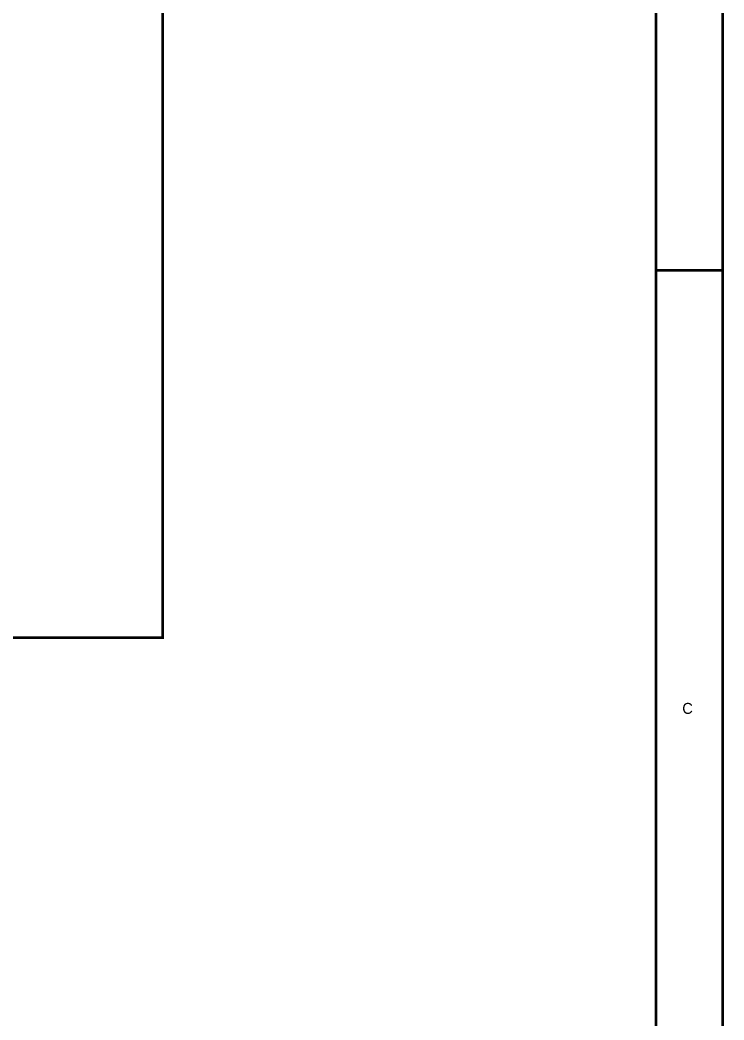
# Model space of a CAD drawing. Header units: millimetres. Extents: x 0 to 567, y 0 to 399.
# Drawn here: x 486.2 to 566.5, y 113.9 to 227.9 of the extents above; entities that cross this region are included whole.
import ezdxf

# ---------------------------------------------------------------- set-up
doc = ezdxf.new("R2010")
doc.units = ezdxf.units.MM
doc.layers.add('Sheet', color=255, linetype='Continuous')

msp = doc.modelspace()

# ---------------------------------------------------------------- linework, layer by layer
at = {"layer": 'Sheet'}
for points, const_width in [([(0.08, 398.78), (566.36, 398.78), (566.36, 0), (0.08, 0), (0.08, 398.78)], 0.3), ([(0.08, 398.78), (0.08, 0), (566.36, 0), (566.36, 398.78), (0.08, 398.78), (0.08, 398.78)], 0.0991), ([(7.7, 391.15), (558.74, 391.15), (558.74, 7.61), (7.7, 7.61), (7.7, 391.15)], 0.3), ([(7.7, 391.15), (7.7, 7.61), (558.74, 7.61), (558.74, 391.15), (7.7, 391.15), (7.7, 391.15)], 0.0991)]:
    msp.add_lwpolyline(points, close=True, dxfattribs=dict(at, const_width=const_width))
at = {"layer": 'Sheet', "const_width": 0.3}
for points in [[(512.44, 260), (502.44, 260), (502.44, 157.5), (477.45, 157.5), (477.45, 164.99)], [(566.36, 199.39), (558.74, 199.39)]]:
    msp.add_lwpolyline(points, dxfattribs=at)

# ---------------------------------------------------------------- texts
at = {"layer": 'Sheet'}
msp.add_text('C', height=1.25, dxfattribs=at).set_placement((561.75, 148.8))

doc.saveas('drawing.dxf')
